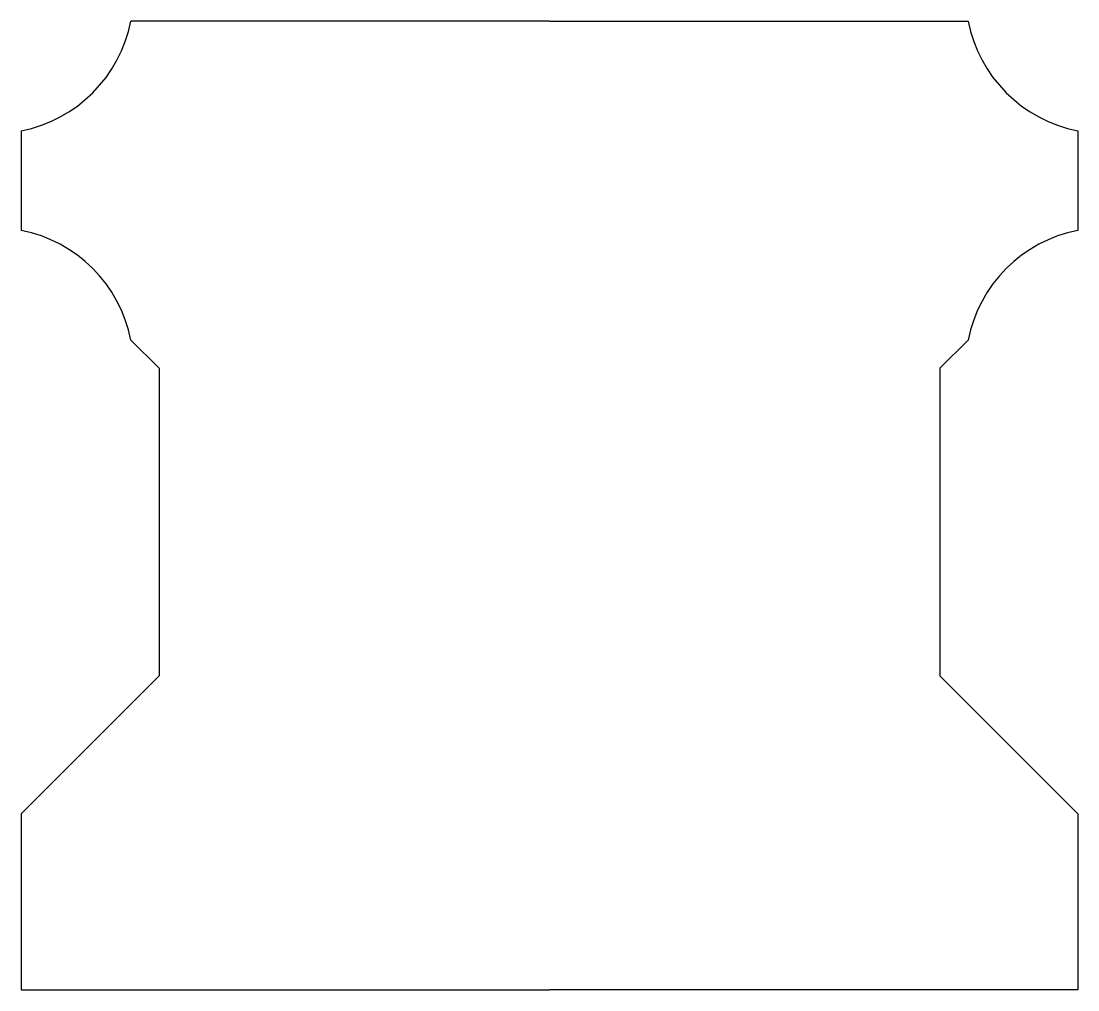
# Model space of a CAD drawing. Header units: inches. Extents: x -0.375 to 0.375, y 0 to 0.688.
import ezdxf

# ---------------------------------------------------------------- set-up
doc = ezdxf.new("R2010")
doc.units = ezdxf.units.IN
doc.header["$MEASUREMENT"] = 0
doc.linetypes.add('CHAIN', pattern=[0.7087, 0.4724, -0.0591, 0.1181, -0.0591])

msp = doc.modelspace()

# ---------------------------------------------------------------- linework, layer by layer
at = {"linetype": 'CHAIN'}
for p, q in [((0, 0.6875), (-0.29712, 0.6875)), ((0, 0.6875), (0.29712, 0.6875)), ((-0.375, 0.60962), (-0.375, 0.53899)), ((0.375, 0.60962), (0.375, 0.53899)), ((-0.29712, 0.46112), (-0.27712, 0.44112)), ((0.29712, 0.46112), (0.27712, 0.44112)), ((-0.27712, 0.44112), (-0.27712, 0.22288)), ((0.27712, 0.44112), (0.27712, 0.22288)), ((-0.27712, 0.22288), (-0.375, 0.125)), ((0.27712, 0.22288), (0.375, 0.125)), ((-0.375, 0.125), (-0.375, 0)), ((0.375, 0.125), (0.375, 0)), ((-0.375, 0), (0, 0)), ((0.375, 0), (0, 0))]:
    msp.add_line(p, q, dxfattribs=at)
for centre, start, end in [((-0.39388, 0.70638), 281.04034, 348.95966), ((0.39388, 0.70638), 191.04034, 258.95966), ((-0.39388, 0.44224), 11.04034, 78.95966), ((0.39388, 0.44224), 101.04034, 168.95966)]:
    msp.add_arc(centre, 0.09858, start, end, dxfattribs=at)

doc.saveas('drawing.dxf')
